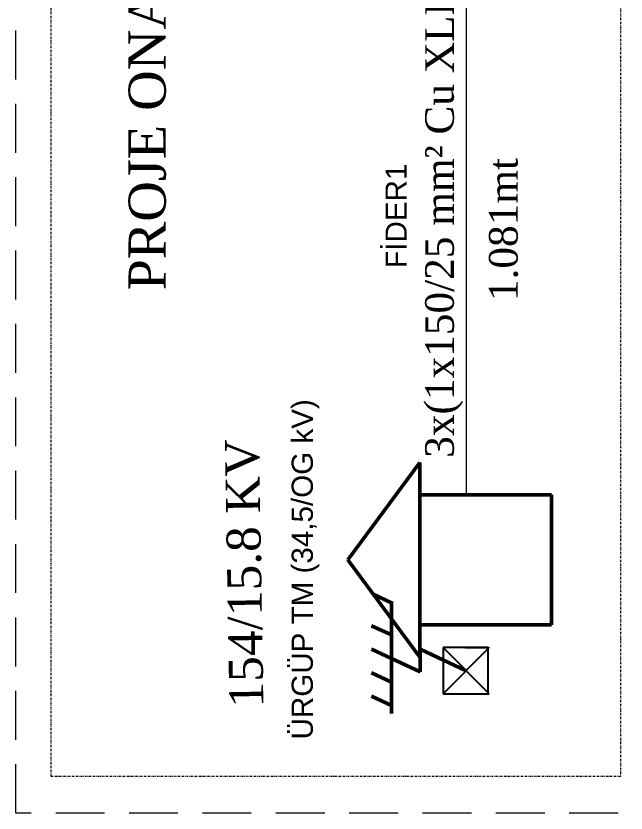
# Model space of a CAD drawing. Header units: metres. Extents: x 665631 to 671054, y 4275967 to 4279024.
# Drawn here: x 666914.2 to 667072.6, y 4276493 to 4276700 of the extents above; entities that cross this region are included whole.
import ezdxf

# ---------------------------------------------------------------- set-up
doc = ezdxf.new("R2010")
doc.units = ezdxf.units.M
for name, pattern in [('DASHDOT', [1, 0.5, -0.25, 0, -0.25]), ('DASHED', [19.05, 12.7, -6.35]), ('DUZ', [500, 500])]:
    doc.linetypes.add(name, pattern=pattern)
doc.layers.get('0').update_dxf_attribs({"color": 5, "lineweight": 0})
for name, color, linetype, lineweight in [('Mev. AG Hat', 1, 'DUZ', 30), ('ROL_CEPHE', 1, 'Continuous', 13), ('SEMBOL', 7, 'Continuous', 25)]:
    doc.layers.add(name, color=color, linetype=linetype, lineweight=lineweight)
doc.layers.add('SEMBOLLER', color=7, linetype='Continuous')
doc.layers.add('yazılar', color=7, linetype='Continuous')
doc.styles.get("Standard").update_dxf_attribs({"font": 'times.ttf'})
doc.styles.add('TXT', font='txt_____.ttf')

# ---------------------------------------------------------------- blocks, each defined once
blk = doc.blocks.new('Mevcut Bina Tipi TR KÖK')
at = {"layer": 'SEMBOLLER', "color": 1, "linetype": 'ByBlock', "lineweight": 50}
for p, q in [((0, 9.622), (-4.597, 6.22)), ((4.597, 6.22), (0, 9.622)), ((-4.597, 6.22), (4.597, 6.22)), ((-3.066, 0), (-3.066, 6.22)), ((3.066, 0), (3.066, 6.22)), ((3.066, 0), (-3.066, 0))]:
    blk.add_line(p, q, dxfattribs=at)
blk = doc.blocks.new('Mevcut Direk')
at = {"layer": 'SEMBOL', "color": 7, "lineweight": 25}
for p, q in [((674063.229, 4310622.69), (674065.731, 4310620.188)), ((674065.731, 4310622.69), (674063.229, 4310620.188)), ((674065.731, 4310622.627), (674063.229, 4310622.627)), ((674063.229, 4310622.627), (674063.229, 4310621.376)), ((674063.229, 4310621.376), (674063.229, 4310622.627)), ((674065.731, 4310620.188), (674065.731, 4310622.69)), ((674065.731, 4310620.188), (674065.731, 4310622.69)), ((674063.229, 4310621.439), (674063.229, 4310620.188)), ((674063.229, 4310620.188), (674065.731, 4310620.188))]:
    blk.add_line(p, q, dxfattribs=at)
at = {"layer": 'SEMBOLLER', "color": 1, "linetype": 'Continuous', "lineweight": 50}
for p, q in [((674064.48, 4310621.439), (674063.323, 4310618.958)), ((674063.323, 4310618.958), (674064.547, 4310618.958)), ((674064.547, 4310618.958), (674063.82, 4310617.4)), ((674060.338, 4310616.399), (674060.841, 4310617.479)), ((674060.841, 4310617.4), (674066.8, 4310617.4)), ((674062.044, 4310616.32), (674062.547, 4310617.4)), ((674063.317, 4310616.32), (674063.82, 4310617.4)), ((674064.59, 4310616.32), (674065.094, 4310617.4)), ((674065.863, 4310616.32), (674066.367, 4310617.4))]:
    blk.add_line(p, q, dxfattribs=at)

msp = doc.modelspace()

# ---------------------------------------------------------------- linework, layer by layer
at = {"color": 1, "linetype": 'DASHED'}
msp.add_lwpolyline([(667108.63, 4276753), (667108.63, 4276492.97), (666914.16, 4276492.97), (666914.16, 4277004.09), (667108.63, 4277004.09)], dxfattribs=at)
at = {"color": 7, "linetype": 'DASHDOT'}
msp.add_lwpolyline([(667071.12, 4276877.64), (667071.12, 4276502.49), (666923.29, 4276502.49), (666923.29, 4276974.32), (667043.48, 4276974.32)], dxfattribs=at)
at = {"color": 7, "elevation": 2613.73}
msp.add_lwpolyline([(667031.05, 4276720.59), (667031.11, 4276575.59)], dxfattribs=at)

# ---------------------------------------------------------------- block references
at = {"color": 0, "xscale": 4.797644398170803, "yscale": 4.797644398170803, "zscale": 4.797644398170803, "rotation": 270}
msp.add_blockref('Mevcut Direk', (-20013797.73, 7510451.62), dxfattribs=at)
at = {"layer": 'Mev. AG Hat', "color": 7, "xscale": 5.498242276280667, "yscale": 5.498242276280667, "zscale": 5.498242276280667, "rotation": 90}
msp.add_blockref('Mevcut Bina Tipi TR KÖK', (667053.22, 4276558.73, 2613.73), dxfattribs=at)

# ---------------------------------------------------------------- texts
at = {"color": 1, "lineweight": 13}
msp.add_text('PROJE ONAY KAPSAM DIŞINDADIR', height=9.663, rotation=90, dxfattribs=at).set_placement((666953.05, 4276628.68, 5260.65))
at = {"layer": 'ROL_CEPHE', "lineweight": 0}
msp.add_text('154/15.8 KV', height=8.8381, rotation=90.967, dxfattribs=at).set_placement((666978.43, 4276520.42, 2613.73))
at = {"layer": 'SEMBOL', "color": 7, "lineweight": 25, "char_height": 7.443, "attachment_point": 1, "rotation": 90}
for s, insert, width in [('\\A1;3x(1x150/25 mm² Cu XLPE)', (667020.43, 4276585.22, 2613.73), 130.0451), ('1.081mt', (667037.01, 4276625.92, 2613.73), 44.2718)]:
    msp.add_mtext(s, dxfattribs=dict(at, insert=insert, width=width))
at = {"layer": 'yazılar', "color": 7, "char_height": 9.429, "attachment_point": 2, "rotation": 90, "style": 'TXT'}
for s, insert, width in [('{\\Ftxt|c162;\\H0.58333x;\\C256;F\\fArial|b0|i0|c162|p34;İDER1 }', (667010.13, 4276648.06, 2613.73), 99.4476), ('{\\fLiberationSans|b0|i0|c0|p0;\\H0.58333x;\\C256;ÜRGÜP TM (34,5/OG kV)}', (666985.76, 4276556.26, 2613.73), 132.7441)]:
    msp.add_mtext(s, dxfattribs=dict(at, insert=insert, width=width))

doc.saveas('drawing.dxf')
